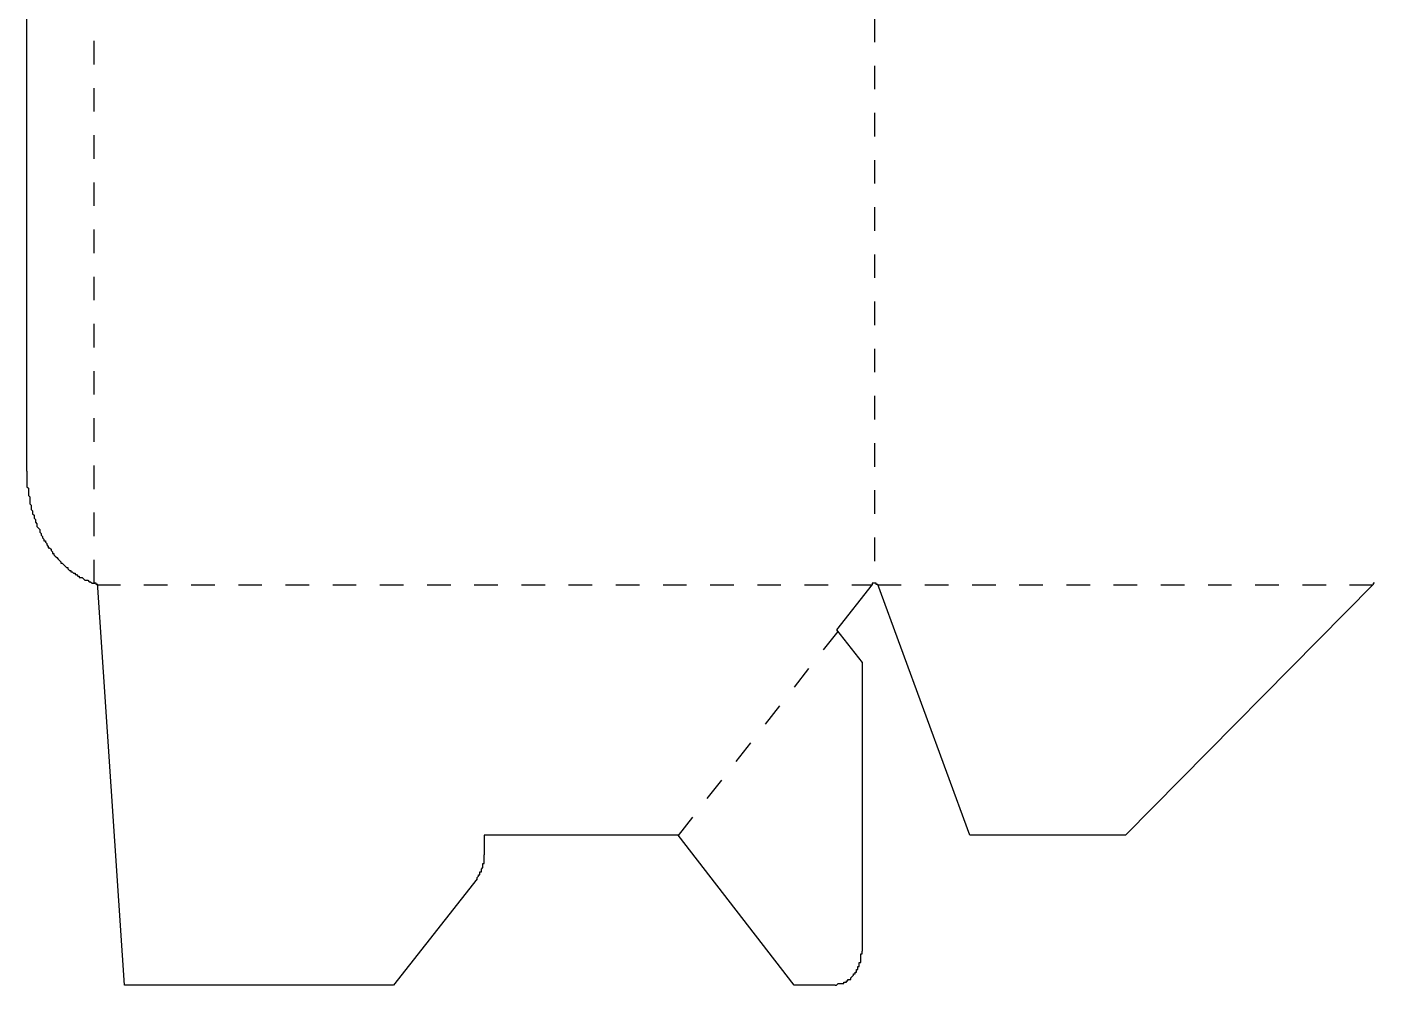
# Model space of a CAD drawing. Extents: x 11 to 1347, y -989 to -14.
# Drawn here: x 11 to 696, y -989 to -502 of the extents above; entities that cross this region are included whole.
import ezdxf

# ---------------------------------------------------------------- set-up
doc = ezdxf.new("R2010")
doc.units = 0
doc.linetypes.add('DASHED', pattern=[24, 12, -12])
doc.layers.add('CREASE', color=5, linetype='DASHED')
doc.layers.add('CUT', color=1, linetype='CONTINUOUS')

msp = doc.modelspace()

# ---------------------------------------------------------------- linework, layer by layer
at = {"layer": 'CREASE'}
for p, q in [((45, -784.92), (45, -331.65)), ((441.85, -329.55), (441.85, -784.92)), ((46.32, -785.62), (440.53, -785.62)), ((443.53, -785.62), (695.28, -785.62)), ((423.16, -809.33), (341.99, -913.18))]:
    msp.add_line(p, q, dxfattribs=at)
at = {"layer": 'CUT'}
for p, q in [((10.8, -727.92), (10.8, -343.44)), ((10.8, -727.92), (10.8, -728.64)), ((10.8, -728.64), (10.8, -729.36)), ((10.8, -729.36), (10.8, -730.08)), ((10.8, -730.08), (10.8, -730.8)), ((10.8, -730.8), (10.8, -731.52)), ((10.8, -731.52), (10.8, -732.96)), ((10.8, -732.96), (10.8, -733.68)), ((10.8, -733.68), (10.8, -734.4)), ((10.8, -734.4), (10.8, -735.12)), ((10.8, -735.12), (10.8, -735.84)), ((10.8, -735.84), (11.52, -736.56)), ((11.52, -736.56), (11.52, -737.28)), ((11.52, -737.28), (11.52, -738)), ((11.52, -738), (11.52, -738.72)), ((11.52, -738.72), (11.52, -739.44)), ((11.52, -739.44), (11.52, -740.16)), ((11.52, -740.16), (12.24, -740.88)), ((12.24, -740.88), (12.24, -741.6)), ((12.24, -741.6), (12.24, -742.32)), ((12.24, -742.32), (12.24, -743.04)), ((12.24, -743.04), (12.24, -744.48)), ((12.24, -744.48), (12.96, -745.2)), ((12.96, -745.2), (12.96, -745.92)), ((12.96, -745.92), (12.96, -746.64)), ((12.96, -746.64), (12.96, -747.36)), ((12.96, -747.36), (13.68, -748.08)), ((13.68, -748.08), (13.68, -748.8)), ((13.68, -748.8), (13.68, -749.52)), ((13.68, -749.52), (14.4, -750.24)), ((14.4, -750.24), (14.4, -750.96)), ((14.4, -750.96), (14.4, -751.68)), ((14.4, -751.68), (15.12, -752.4)), ((15.12, -752.4), (15.12, -753.12)), ((15.12, -753.12), (15.12, -753.84)), ((15.12, -753.84), (15.84, -754.56)), ((15.84, -754.56), (15.84, -755.28)), ((15.84, -755.28), (15.84, -756)), ((15.84, -756), (16.56, -756.72)), ((16.56, -756.72), (16.56, -756.72)), ((16.56, -756.72), (17.28, -757.44)), ((17.28, -757.44), (17.28, -758.16)), ((17.28, -758.16), (17.28, -758.88)), ((17.28, -758.88), (18, -759.6)), ((18, -759.6), (18, -760.32)), ((18, -760.32), (18.72, -761.04)), ((18.72, -761.04), (18.72, -761.76)), ((18.72, -761.76), (19.44, -762.48)), ((19.44, -762.48), (19.44, -763.2)), ((19.44, -763.2), (20.16, -763.2)), ((20.16, -763.2), (20.16, -763.92)), ((20.16, -763.92), (20.88, -764.64)), ((20.88, -764.64), (20.88, -765.36)), ((20.88, -765.36), (21.6, -766.08)), ((21.6, -766.08), (21.6, -766.8)), ((21.6, -766.8), (22.32, -766.8)), ((22.32, -766.8), (23.04, -767.52)), ((23.04, -767.52), (23.04, -768.24)), ((23.04, -768.24), (23.76, -768.96)), ((23.76, -768.96), (23.76, -769.68)), ((23.76, -769.68), (24.48, -769.68)), ((24.48, -769.68), (24.48, -770.4)), ((24.48, -770.4), (25.2, -771.12)), ((25.2, -771.12), (25.92, -771.84)), ((25.92, -771.84), (25.92, -771.84)), ((25.92, -771.84), (26.64, -772.56)), ((26.64, -772.56), (27.36, -773.28)), ((27.36, -773.28), (27.36, -773.28)), ((27.36, -773.28), (28.08, -774)), ((28.08, -774), (28.08, -774.72)), ((28.08, -774.72), (28.8, -774.72)), ((28.8, -774.72), (29.52, -775.44)), ((29.52, -775.44), (30.24, -776.16)), ((30.24, -776.16), (30.24, -776.16)), ((30.24, -776.16), (30.96, -776.88)), ((30.96, -776.88), (31.68, -776.88)), ((31.68, -776.88), (31.68, -777.6)), ((31.68, -777.6), (32.4, -778.32)), ((32.4, -778.32), (33.12, -778.32)), ((33.12, -778.32), (33.12, -779.04)), ((33.12, -779.04), (33.84, -779.04)), ((33.84, -779.04), (34.56, -779.76)), ((34.56, -779.76), (35.28, -779.76)), ((35.28, -779.76), (35.28, -780.48)), ((35.28, -780.48), (36, -780.48)), ((36, -780.48), (36.72, -781.2)), ((36.72, -781.2), (37.44, -781.2)), ((37.44, -781.2), (37.44, -781.92)), ((37.44, -781.92), (38.16, -781.92)), ((38.16, -781.92), (38.88, -781.92)), ((38.88, -781.92), (39.6, -782.64)), ((39.6, -782.64), (39.6, -782.64)), ((39.6, -782.64), (40.32, -783.36)), ((40.32, -783.36), (41.04, -783.36)), ((41.04, -783.36), (41.76, -783.36)), ((41.76, -783.36), (42.48, -784.08)), ((42.48, -784.08), (42.48, -784.08)), ((42.48, -784.08), (43.2, -784.08)), ((43.2, -784.08), (43.92, -784.8)), ((43.92, -784.8), (44.64, -784.8)), ((44.64, -784.8), (45.36, -784.8)), ((45.36, -784.8), (45.36, -784.8)), ((46.08, -784.8), (45.36, -784.8)), ((45.36, -784.8), (45.36, -784.8)), ((45.36, -784.8), (45.36, -784.8)), ((45.36, -784.8), (45.36, -784.8)), ((45.36, -784.8), (45.36, -784.8)), ((45.36, -784.8), (45.36, -784.8)), ((45.36, -784.8), (45.36, -784.8)), ((45.36, -784.8), (45.36, -784.8)), ((45.36, -784.8), (45.36, -784.8)), ((45.36, -784.8), (45.36, -784.8)), ((45.36, -784.8), (45.36, -784.8)), ((45.36, -784.8), (45.36, -784.8)), ((45.36, -784.8), (45.36, -784.8)), ((45.36, -784.8), (45.36, -784.8)), ((45.36, -784.8), (45.36, -784.8)), ((45.36, -784.8), (45.36, -784.8)), ((45.36, -784.8), (45.36, -784.8)), ((45.36, -784.8), (45.36, -784.8)), ((45.36, -784.8), (45.36, -784.8)), ((45.36, -784.8), (45.36, -784.8)), ((45.36, -784.8), (45.36, -784.8)), ((45.36, -784.8), (45.36, -784.8)), ((45.36, -784.8), (45.36, -784.8)), ((45.36, -784.8), (45.36, -784.8)), ((45.36, -784.8), (45.36, -784.8)), ((45.36, -784.8), (45.36, -784.8)), ((45.36, -784.8), (45.36, -784.8)), ((45.36, -784.8), (45.36, -784.8)), ((45.36, -784.8), (45.36, -784.8)), ((45.36, -784.8), (45.36, -784.8)), ((45.36, -784.8), (45.36, -784.8)), ((45.36, -784.8), (45.36, -784.8)), ((45.36, -784.8), (45.36, -784.8)), ((45.36, -784.8), (45.36, -784.8)), ((45.36, -784.8), (45.36, -784.8)), ((45.36, -784.8), (45.36, -784.8)), ((45.36, -784.8), (45.36, -784.8)), ((45.36, -784.8), (45.36, -784.8)), ((45.36, -784.8), (45.36, -784.8)), ((45.36, -784.8), (45.36, -784.8)), ((45.36, -784.8), (45.36, -784.8)), ((45.36, -784.8), (45.36, -784.8)), ((45.36, -784.8), (45.36, -784.8)), ((45.36, -784.8), (45.36, -784.8)), ((45.36, -784.8), (45.36, -784.8)), ((45.36, -784.8), (45.36, -784.8)), ((45.36, -784.8), (45.36, -784.8)), ((45.36, -784.8), (45.36, -784.8)), ((45.36, -784.8), (45.36, -784.8)), ((46.08, -785.52), (46.08, -784.8)), ((46.08, -784.8), (46.08, -784.8)), ((46.08, -784.8), (46.08, -784.8)), ((46.08, -784.8), (46.08, -784.8)), ((46.08, -784.8), (46.08, -784.8)), ((46.08, -784.8), (46.08, -784.8)), ((46.08, -784.8), (46.08, -784.8)), ((46.08, -784.8), (46.08, -784.8)), ((46.08, -784.8), (46.08, -784.8)), ((46.08, -784.8), (46.08, -784.8)), ((46.08, -784.8), (46.08, -784.8)), ((46.08, -784.8), (46.08, -784.8)), ((46.08, -784.8), (46.08, -784.8)), ((46.08, -784.8), (46.08, -784.8)), ((46.08, -784.8), (46.08, -784.8)), ((46.08, -784.8), (46.08, -784.8)), ((46.8, -785.52), (46.08, -785.52)), ((46.08, -785.52), (46.08, -785.52)), ((46.08, -785.52), (46.08, -785.52)), ((46.08, -785.52), (46.08, -785.52)), ((46.08, -785.52), (46.08, -785.52)), ((46.08, -785.52), (46.08, -785.52)), ((46.08, -785.52), (46.08, -785.52)), ((46.08, -785.52), (46.08, -785.52)), ((46.08, -785.52), (46.08, -785.52)), ((46.08, -785.52), (46.08, -785.52)), ((46.08, -785.52), (46.08, -785.52)), ((46.08, -785.52), (46.08, -785.52)), ((46.08, -785.52), (46.08, -785.52)), ((46.08, -785.52), (46.08, -785.52)), ((46.08, -785.52), (46.08, -785.52)), ((46.08, -785.52), (46.08, -785.52)), ((46.08, -785.52), (46.08, -785.52)), ((46.08, -785.52), (46.08, -785.52)), ((46.08, -785.52), (46.08, -785.52)), ((46.08, -785.52), (46.08, -785.52)), ((46.08, -785.52), (46.08, -785.52)), ((46.08, -785.52), (46.08, -785.52)), ((46.08, -785.52), (46.08, -785.52)), ((46.08, -785.52), (46.08, -785.52)), ((46.08, -785.52), (46.08, -785.52)), ((46.08, -785.52), (46.08, -785.52)), ((46.08, -785.52), (46.08, -785.52)), ((46.08, -785.52), (46.08, -785.52)), ((46.08, -785.52), (46.08, -785.52)), ((46.08, -785.52), (46.08, -785.52)), ((46.08, -785.52), (46.08, -785.52)), ((46.08, -785.52), (46.08, -785.52)), ((46.08, -785.52), (46.08, -785.52)), ((46.08, -785.52), (46.08, -785.52)), ((46.08, -785.52), (46.08, -785.52)), ((46.08, -785.52), (46.08, -785.52)), ((46.08, -785.52), (46.08, -785.52)), ((46.08, -785.52), (46.08, -785.52)), ((46.08, -785.52), (46.08, -785.52)), ((46.08, -785.52), (46.08, -785.52)), ((46.08, -785.52), (46.08, -785.52)), ((46.08, -785.52), (46.08, -785.52)), ((46.08, -785.52), (46.08, -785.52)), ((46.08, -785.52), (46.08, -785.52)), ((46.08, -785.52), (46.08, -785.52)), ((46.08, -785.52), (46.08, -785.52)), ((46.08, -785.52), (46.08, -785.52)), ((46.08, -785.52), (46.08, -785.52)), ((46.08, -785.52), (46.08, -785.52)), ((46.08, -785.52), (46.08, -785.52)), ((46.08, -785.52), (46.08, -785.52)), ((46.08, -785.52), (46.08, -785.52)), ((46.08, -785.52), (46.08, -785.52)), ((46.08, -785.52), (46.08, -785.52)), ((46.08, -785.52), (46.08, -785.52)), ((46.08, -785.52), (46.08, -785.52)), ((46.08, -785.52), (46.08, -785.52)), ((46.8, -786.24), (46.8, -785.52)), ((46.8, -785.52), (46.8, -785.52)), ((46.8, -786.96), (46.8, -786.24)), ((46.8, -786.24), (46.8, -786.24)), ((46.8, -786.24), (46.8, -786.24)), ((46.8, -786.24), (46.8, -786.24)), ((46.8, -786.24), (46.8, -786.24)), ((46.8, -786.24), (46.8, -786.24)), ((46.8, -786.24), (46.8, -786.24)), ((46.8, -786.24), (46.8, -786.24)), ((46.8, -786.24), (46.8, -786.24)), ((46.8, -786.24), (46.8, -786.24)), ((46.8, -786.24), (46.8, -786.24)), ((46.8, -786.24), (46.8, -786.24)), ((46.8, -786.24), (46.8, -786.24)), ((46.8, -786.24), (46.8, -786.24)), ((46.8, -786.24), (46.8, -786.24)), ((46.8, -786.24), (46.8, -786.24)), ((46.8, -786.24), (46.8, -786.24)), ((46.8, -786.24), (46.8, -786.24)), ((46.8, -786.24), (46.8, -786.24)), ((46.8, -786.24), (46.8, -786.24)), ((46.8, -786.24), (46.8, -786.24)), ((46.8, -786.24), (46.8, -786.24)), ((46.8, -786.24), (46.8, -786.24)), ((46.8, -786.24), (46.8, -786.24)), ((46.8, -786.24), (46.8, -786.24)), ((46.8, -786.24), (46.8, -786.24)), ((46.8, -786.24), (46.8, -786.24)), ((46.8, -786.24), (46.8, -786.24)), ((46.8, -786.24), (46.8, -786.24)), ((46.8, -786.24), (46.8, -786.24)), ((46.8, -786.24), (46.8, -786.24)), ((46.8, -786.24), (46.8, -786.24)), ((46.8, -786.24), (46.8, -786.24)), ((46.8, -786.24), (46.8, -786.24)), ((46.8, -786.24), (46.8, -786.24)), ((46.8, -786.24), (46.8, -786.24)), ((46.8, -786.24), (46.8, -786.24)), ((46.8, -786.24), (46.8, -786.24)), ((46.8, -786.24), (46.8, -786.24)), ((46.8, -786.24), (46.8, -786.24)), ((46.8, -786.24), (46.8, -786.24)), ((46.8, -786.24), (46.8, -786.24)), ((46.8, -786.24), (46.8, -786.24)), ((46.8, -786.24), (46.8, -786.24)), ((46.8, -786.24), (46.8, -786.24)), ((46.8, -786.24), (46.8, -786.24)), ((46.8, -786.24), (46.8, -786.24)), ((46.8, -786.24), (46.8, -786.24)), ((46.8, -786.24), (46.8, -786.24)), ((46.8, -786.24), (46.8, -786.24)), ((46.8, -786.24), (46.8, -786.24)), ((46.8, -786.24), (46.8, -786.24)), ((46.8, -786.24), (46.8, -786.24)), ((46.8, -786.24), (46.8, -786.24)), ((46.8, -786.24), (46.8, -786.24)), ((46.8, -786.24), (46.8, -786.24)), ((60.48, -989.28), (46.8, -786.96)), ((46.8, -786.96), (46.8, -786.96)), ((46.8, -786.96), (46.8, -786.96)), ((46.8, -786.96), (46.8, -786.96)), ((46.8, -786.96), (46.8, -786.96)), ((46.8, -786.96), (46.8, -786.96)), ((46.8, -786.96), (46.8, -786.96)), ((46.8, -786.96), (46.8, -786.96)), ((46.8, -786.96), (46.8, -786.96)), ((46.8, -786.96), (46.8, -786.96)), ((46.8, -786.96), (46.8, -786.96)), ((46.8, -786.96), (46.8, -786.96)), ((46.8, -786.96), (46.8, -786.96)), ((46.8, -786.96), (46.8, -786.96)), ((46.8, -786.96), (46.8, -786.96)), ((46.8, -786.96), (46.8, -786.96)), ((46.8, -786.96), (46.8, -786.96)), ((46.8, -786.96), (46.8, -786.96)), ((46.8, -786.96), (46.8, -786.96)), ((46.8, -786.96), (46.8, -786.96)), ((46.8, -786.96), (46.8, -786.96)), ((440.64, -785.52), (422.64, -808.56)), ((441.36, -784.8), (440.64, -784.8)), ((440.64, -784.8), (440.64, -784.8)), ((440.64, -784.8), (440.64, -784.8)), ((440.64, -784.8), (440.64, -784.8)), ((440.64, -784.8), (440.64, -784.8)), ((440.64, -784.8), (440.64, -784.8)), ((440.64, -784.8), (440.64, -785.52)), ((440.64, -785.52), (440.64, -785.52)), ((440.64, -785.52), (440.64, -785.52)), ((440.64, -785.52), (440.64, -785.52)), ((440.64, -785.52), (440.64, -785.52)), ((440.64, -785.52), (440.64, -785.52)), ((440.64, -785.52), (440.64, -785.52)), ((440.64, -785.52), (440.64, -785.52)), ((440.64, -785.52), (440.64, -785.52)), ((440.64, -785.52), (440.64, -785.52)), ((440.64, -785.52), (440.64, -785.52)), ((440.64, -785.52), (440.64, -785.52)), ((440.64, -785.52), (440.64, -785.52)), ((440.64, -785.52), (440.64, -785.52)), ((440.64, -785.52), (440.64, -785.52)), ((440.64, -785.52), (440.64, -785.52)), ((440.64, -785.52), (440.64, -785.52)), ((440.64, -785.52), (440.64, -785.52)), ((440.64, -785.52), (440.64, -785.52)), ((440.64, -785.52), (440.64, -785.52)), ((440.64, -785.52), (440.64, -785.52)), ((440.64, -785.52), (440.64, -785.52)), ((440.64, -785.52), (440.64, -785.52)), ((440.64, -785.52), (440.64, -785.52)), ((440.64, -785.52), (440.64, -785.52)), ((440.64, -785.52), (440.64, -785.52)), ((440.64, -785.52), (440.64, -785.52)), ((440.64, -785.52), (440.64, -785.52)), ((440.64, -785.52), (440.64, -785.52)), ((440.64, -785.52), (440.64, -785.52)), ((440.64, -785.52), (440.64, -785.52)), ((440.64, -785.52), (440.64, -785.52)), ((440.64, -785.52), (440.64, -785.52)), ((440.64, -785.52), (440.64, -785.52)), ((440.64, -785.52), (440.64, -785.52)), ((440.64, -785.52), (440.64, -785.52)), ((442.08, -784.8), (441.36, -784.8)), ((441.36, -784.8), (441.36, -784.8)), ((441.36, -784.8), (441.36, -784.8)), ((441.36, -784.8), (441.36, -784.8)), ((441.36, -784.8), (441.36, -784.8)), ((441.36, -784.8), (441.36, -784.8)), ((441.36, -784.8), (441.36, -784.8)), ((441.36, -784.8), (441.36, -784.8)), ((441.36, -784.8), (441.36, -784.8)), ((441.36, -784.8), (441.36, -784.8)), ((441.36, -784.8), (441.36, -784.8)), ((441.36, -784.8), (441.36, -784.8)), ((441.36, -784.8), (441.36, -784.8)), ((441.36, -784.8), (441.36, -784.8)), ((441.36, -784.8), (441.36, -784.8)), ((441.36, -784.8), (441.36, -784.8)), ((441.36, -784.8), (441.36, -784.8)), ((441.36, -784.8), (441.36, -784.8)), ((441.36, -784.8), (441.36, -784.8)), ((441.36, -784.8), (441.36, -784.8)), ((441.36, -784.8), (441.36, -784.8)), ((441.36, -784.8), (441.36, -784.8)), ((441.36, -784.8), (441.36, -784.8)), ((441.36, -784.8), (441.36, -784.8)), ((441.36, -784.8), (441.36, -784.8)), ((441.36, -784.8), (441.36, -784.8)), ((441.36, -784.8), (441.36, -784.8)), ((441.36, -784.8), (441.36, -784.8)), ((441.36, -784.8), (441.36, -784.8)), ((441.36, -784.8), (441.36, -784.8)), ((441.36, -784.8), (441.36, -784.8)), ((441.36, -784.8), (441.36, -784.8)), ((441.36, -784.8), (441.36, -784.8)), ((441.36, -784.8), (441.36, -784.8)), ((441.36, -784.8), (441.36, -784.8)), ((441.36, -784.8), (441.36, -784.8)), ((441.36, -784.8), (441.36, -784.8)), ((441.36, -784.8), (441.36, -784.8)), ((441.36, -784.8), (441.36, -784.8)), ((441.36, -784.8), (441.36, -784.8)), ((441.36, -784.8), (441.36, -784.8)), ((441.36, -784.8), (441.36, -784.8)), ((441.36, -784.8), (441.36, -784.8)), ((441.36, -784.8), (441.36, -784.8)), ((441.36, -784.8), (441.36, -784.8)), ((441.36, -784.8), (441.36, -784.8)), ((441.36, -784.8), (441.36, -784.8)), ((441.36, -784.8), (441.36, -784.8)), ((441.36, -784.8), (441.36, -784.8)), ((441.36, -784.8), (441.36, -784.8)), ((442.8, -784.8), (442.08, -784.8)), ((442.08, -784.8), (442.08, -784.8)), ((442.08, -784.8), (442.08, -784.8)), ((442.08, -784.8), (442.08, -784.8)), ((442.08, -784.8), (442.08, -784.8)), ((442.08, -784.8), (442.08, -784.8)), ((442.08, -784.8), (442.08, -784.8)), ((442.08, -784.8), (442.08, -784.8)), ((442.08, -784.8), (442.08, -784.8)), ((442.08, -784.8), (442.08, -784.8)), ((442.08, -784.8), (442.08, -784.8)), ((442.08, -784.8), (442.08, -784.8)), ((442.08, -784.8), (442.08, -784.8)), ((442.08, -784.8), (442.08, -784.8)), ((442.08, -784.8), (442.08, -784.8)), ((442.08, -784.8), (442.08, -784.8)), ((442.08, -784.8), (442.08, -784.8)), ((442.08, -784.8), (442.08, -784.8)), ((442.08, -784.8), (442.08, -784.8)), ((442.08, -784.8), (442.08, -784.8)), ((442.08, -784.8), (442.08, -784.8)), ((442.08, -784.8), (442.08, -784.8)), ((442.08, -784.8), (442.08, -784.8)), ((442.08, -784.8), (442.08, -784.8)), ((442.08, -784.8), (442.08, -784.8)), ((442.08, -784.8), (442.08, -784.8)), ((442.08, -784.8), (442.08, -784.8)), ((442.08, -784.8), (442.08, -784.8)), ((442.08, -784.8), (442.08, -784.8)), ((442.08, -784.8), (442.08, -784.8)), ((442.08, -784.8), (442.08, -784.8)), ((442.08, -784.8), (442.08, -784.8)), ((442.08, -784.8), (442.08, -784.8)), ((442.08, -784.8), (442.08, -784.8)), ((442.08, -784.8), (442.08, -784.8)), ((442.08, -784.8), (442.08, -784.8)), ((442.08, -784.8), (442.08, -784.8)), ((442.08, -784.8), (442.08, -784.8)), ((442.08, -784.8), (442.08, -784.8)), ((442.8, -785.52), (442.8, -784.8)), ((442.8, -784.8), (442.8, -784.8)), ((442.8, -784.8), (442.8, -784.8)), ((442.8, -784.8), (442.8, -784.8)), ((442.8, -784.8), (442.8, -784.8)), ((442.8, -784.8), (442.8, -784.8)), ((442.8, -784.8), (442.8, -784.8)), ((442.8, -784.8), (442.8, -784.8)), ((442.8, -784.8), (442.8, -784.8)), ((442.8, -784.8), (442.8, -784.8)), ((442.8, -784.8), (442.8, -784.8)), ((442.8, -784.8), (442.8, -784.8)), ((442.8, -784.8), (442.8, -784.8)), ((442.8, -784.8), (442.8, -784.8)), ((442.8, -784.8), (442.8, -784.8)), ((442.8, -784.8), (442.8, -784.8)), ((442.8, -784.8), (442.8, -784.8)), ((442.8, -784.8), (442.8, -784.8)), ((442.8, -784.8), (442.8, -784.8)), ((442.8, -784.8), (442.8, -784.8)), ((442.8, -784.8), (442.8, -784.8)), ((442.8, -784.8), (442.8, -784.8)), ((442.8, -784.8), (442.8, -784.8)), ((442.8, -784.8), (442.8, -784.8)), ((442.8, -784.8), (442.8, -784.8)), ((442.8, -784.8), (442.8, -784.8)), ((442.8, -784.8), (442.8, -784.8)), ((442.8, -784.8), (442.8, -784.8)), ((442.8, -784.8), (442.8, -784.8)), ((442.8, -784.8), (442.8, -784.8)), ((442.8, -784.8), (442.8, -784.8)), ((442.8, -784.8), (442.8, -784.8)), ((442.8, -784.8), (442.8, -784.8)), ((442.8, -784.8), (442.8, -784.8)), ((443.52, -785.52), (442.8, -785.52)), ((442.8, -785.52), (442.8, -785.52)), ((442.8, -785.52), (442.8, -785.52)), ((442.8, -785.52), (442.8, -785.52)), ((442.8, -785.52), (442.8, -785.52)), ((442.8, -785.52), (442.8, -785.52)), ((442.8, -785.52), (442.8, -785.52)), ((442.8, -785.52), (442.8, -785.52)), ((490.32, -912.96), (443.52, -785.52)), ((443.52, -785.52), (443.52, -785.52)), ((443.52, -785.52), (443.52, -785.52)), ((443.52, -785.52), (443.52, -785.52)), ((443.52, -785.52), (443.52, -785.52)), ((443.52, -785.52), (443.52, -785.52)), ((443.52, -785.52), (443.52, -785.52)), ((443.52, -785.52), (443.52, -785.52)), ((443.52, -785.52), (443.52, -785.52)), ((443.52, -785.52), (443.52, -785.52)), ((443.52, -785.52), (443.52, -785.52)), ((443.52, -785.52), (443.52, -785.52)), ((443.52, -785.52), (443.52, -785.52)), ((443.52, -785.52), (443.52, -785.52)), ((443.52, -785.52), (443.52, -785.52)), ((443.52, -785.52), (443.52, -785.52)), ((443.52, -785.52), (443.52, -785.52)), ((443.52, -785.52), (443.52, -785.52)), ((443.52, -785.52), (443.52, -785.52)), ((443.52, -785.52), (443.52, -785.52)), ((443.52, -785.52), (443.52, -785.52)), ((443.52, -785.52), (443.52, -785.52)), ((443.52, -785.52), (443.52, -785.52)), ((443.52, -785.52), (443.52, -785.52)), ((443.52, -785.52), (443.52, -785.52)), ((443.52, -785.52), (443.52, -785.52)), ((443.52, -785.52), (443.52, -785.52)), ((443.52, -785.52), (443.52, -785.52)), ((695.52, -785.52), (569.52, -912.96)), ((696.24, -784.8), (695.52, -784.8)), ((695.52, -784.8), (695.52, -784.8)), ((695.52, -784.8), (695.52, -784.8)), ((695.52, -784.8), (695.52, -784.8)), ((695.52, -784.8), (695.52, -784.8)), ((695.52, -784.8), (695.52, -784.8)), ((695.52, -784.8), (695.52, -785.52)), ((695.52, -785.52), (695.52, -785.52)), ((695.52, -785.52), (695.52, -785.52)), ((695.52, -785.52), (695.52, -785.52)), ((695.52, -785.52), (695.52, -785.52)), ((695.52, -785.52), (695.52, -785.52)), ((695.52, -785.52), (695.52, -785.52)), ((695.52, -785.52), (695.52, -785.52)), ((695.52, -785.52), (695.52, -785.52)), ((695.52, -785.52), (695.52, -785.52)), ((695.52, -785.52), (695.52, -785.52)), ((695.52, -785.52), (695.52, -785.52)), ((695.52, -785.52), (695.52, -785.52)), ((695.52, -785.52), (695.52, -785.52)), ((695.52, -785.52), (695.52, -785.52)), ((695.52, -785.52), (695.52, -785.52)), ((695.52, -785.52), (695.52, -785.52)), ((695.52, -785.52), (695.52, -785.52)), ((695.52, -785.52), (695.52, -785.52)), ((695.52, -785.52), (695.52, -785.52)), ((695.52, -785.52), (695.52, -785.52)), ((695.52, -785.52), (695.52, -785.52)), ((695.52, -785.52), (695.52, -785.52)), ((695.52, -785.52), (695.52, -785.52)), ((695.52, -785.52), (695.52, -785.52)), ((695.52, -785.52), (695.52, -785.52)), ((695.52, -785.52), (695.52, -785.52)), ((695.52, -785.52), (695.52, -785.52)), ((695.52, -785.52), (695.52, -785.52)), ((695.52, -785.52), (695.52, -785.52)), ((695.52, -785.52), (695.52, -785.52)), ((695.52, -785.52), (695.52, -785.52)), ((695.52, -785.52), (695.52, -785.52)), ((695.52, -785.52), (695.52, -785.52)), ((695.52, -785.52), (695.52, -785.52)), ((695.52, -785.52), (695.52, -785.52)), ((422.64, -808.56), (435.6, -825.12)), ((435.6, -825.12), (435.6, -972)), ((342, -912.96), (243.36, -912.96)), ((243.36, -912.96), (243.36, -923.04)), ((401.04, -989.28), (342, -912.96)), ((569.52, -912.96), (490.32, -912.96)), ((243.36, -923.76), (243.36, -923.04)), ((243.36, -923.04), (243.36, -923.04)), ((243.36, -923.04), (243.36, -923.04)), ((243.36, -924.48), (243.36, -923.76)), ((243.36, -923.76), (243.36, -923.76)), ((243.36, -923.76), (243.36, -923.76)), ((243.36, -923.76), (243.36, -923.76)), ((243.36, -923.76), (243.36, -923.76)), ((243.36, -923.76), (243.36, -923.76)), ((243.36, -925.2), (243.36, -924.48)), ((243.36, -924.48), (243.36, -924.48)), ((243.36, -924.48), (243.36, -924.48)), ((243.36, -924.48), (243.36, -924.48)), ((243.36, -924.48), (243.36, -924.48)), ((241.2, -932.4), (241.2, -931.68)), ((241.2, -931.68), (241.2, -931.68)), ((241.2, -931.68), (241.2, -931.68)), ((241.2, -931.68), (241.92, -931.68)), ((241.92, -930.24), (242.64, -929.52)), ((241.92, -930.96), (241.92, -930.24)), ((241.92, -930.24), (241.92, -930.24)), ((241.92, -930.24), (241.92, -930.24)), ((241.92, -930.24), (241.92, -930.24)), ((241.92, -930.24), (241.92, -930.24)), ((241.92, -930.24), (241.92, -930.24)), ((241.92, -931.68), (241.92, -930.96)), ((241.92, -930.96), (241.92, -930.96)), ((241.92, -930.96), (241.92, -930.96)), ((241.92, -930.96), (241.92, -930.96)), ((241.92, -930.96), (241.92, -930.96)), ((241.92, -930.96), (241.92, -930.96)), ((241.92, -931.68), (241.92, -931.68)), ((241.92, -931.68), (241.92, -931.68)), ((242.64, -928.08), (242.64, -927.36)), ((242.64, -927.36), (242.64, -927.36)), ((242.64, -927.36), (242.64, -927.36)), ((242.64, -927.36), (243.36, -927.36)), ((242.64, -928.8), (242.64, -928.08)), ((242.64, -928.08), (242.64, -928.08)), ((242.64, -928.08), (242.64, -928.08)), ((242.64, -928.08), (242.64, -928.08)), ((242.64, -928.08), (242.64, -928.08)), ((242.64, -928.08), (242.64, -928.08)), ((242.64, -929.52), (242.64, -928.8)), ((242.64, -928.8), (242.64, -928.8)), ((242.64, -928.8), (242.64, -928.8)), ((242.64, -928.8), (242.64, -928.8)), ((242.64, -928.8), (242.64, -928.8)), ((242.64, -928.8), (242.64, -928.8)), ((242.64, -929.52), (242.64, -929.52)), ((242.64, -929.52), (242.64, -929.52)), ((242.64, -929.52), (242.64, -929.52)), ((242.64, -929.52), (242.64, -929.52)), ((242.64, -929.52), (242.64, -929.52)), ((243.36, -925.92), (243.36, -925.2)), ((243.36, -925.2), (243.36, -925.2)), ((243.36, -925.2), (243.36, -925.2)), ((243.36, -925.2), (243.36, -925.2)), ((243.36, -925.2), (243.36, -925.2)), ((243.36, -925.2), (243.36, -925.2)), ((243.36, -926.64), (243.36, -925.92)), ((243.36, -925.92), (243.36, -925.92)), ((243.36, -925.92), (243.36, -925.92)), ((243.36, -925.92), (243.36, -925.92)), ((243.36, -925.92), (243.36, -925.92)), ((243.36, -927.36), (243.36, -926.64)), ((243.36, -926.64), (243.36, -926.64)), ((243.36, -926.64), (243.36, -926.64)), ((243.36, -926.64), (243.36, -926.64)), ((243.36, -926.64), (243.36, -926.64)), ((243.36, -926.64), (243.36, -926.64)), ((243.36, -927.36), (243.36, -927.36)), ((239.76, -935.28), (197.28, -989.28)), ((239.76, -934.56), (240.48, -933.84)), ((239.76, -935.28), (239.76, -934.56)), ((239.76, -934.56), (239.76, -934.56)), ((239.76, -934.56), (239.76, -934.56)), ((239.76, -934.56), (239.76, -934.56)), ((239.76, -934.56), (239.76, -934.56)), ((239.76, -934.56), (239.76, -934.56)), ((239.76, -934.56), (239.76, -934.56)), ((240.48, -933.84), (240.48, -933.12)), ((240.48, -933.12), (240.48, -933.12)), ((240.48, -933.12), (240.48, -933.12)), ((240.48, -933.12), (240.48, -933.12)), ((240.48, -933.12), (241.2, -933.12)), ((240.48, -933.84), (240.48, -933.84)), ((240.48, -933.84), (240.48, -933.84)), ((240.48, -933.84), (240.48, -933.84)), ((240.48, -933.84), (240.48, -933.84)), ((240.48, -933.84), (240.48, -933.84)), ((240.48, -933.84), (240.48, -933.84)), ((241.2, -933.12), (241.2, -932.4)), ((241.2, -932.4), (241.2, -932.4)), ((241.2, -932.4), (241.2, -932.4)), ((241.2, -932.4), (241.2, -932.4)), ((241.2, -932.4), (241.2, -932.4)), ((241.2, -932.4), (241.2, -932.4)), ((241.2, -932.4), (241.2, -932.4)), ((241.2, -933.12), (241.2, -933.12)), ((241.2, -933.12), (241.2, -933.12)), ((435.6, -972.72), (435.6, -972)), ((435.6, -973.44), (435.6, -972.72)), ((435.6, -972.72), (435.6, -972.72)), ((435.6, -972.72), (435.6, -972.72)), ((434.16, -978.48), (434.16, -977.76)), ((434.16, -977.76), (434.16, -977.76)), ((434.16, -977.76), (434.88, -977.76)), ((434.16, -979.2), (434.16, -978.48)), ((434.16, -978.48), (434.16, -978.48)), ((434.16, -978.48), (434.16, -978.48)), ((434.16, -979.92), (434.16, -979.2)), ((434.16, -979.2), (434.16, -979.2)), ((434.16, -979.2), (434.16, -979.2)), ((434.88, -974.16), (434.88, -973.44)), ((434.88, -973.44), (434.88, -973.44)), ((434.88, -973.44), (435.6, -973.44)), ((434.88, -974.88), (434.88, -974.16)), ((434.88, -974.16), (434.88, -974.16)), ((434.88, -974.16), (434.88, -974.16)), ((434.88, -975.6), (434.88, -974.88)), ((434.88, -974.88), (434.88, -974.88)), ((434.88, -976.32), (434.88, -975.6)), ((434.88, -975.6), (434.88, -975.6)), ((434.88, -975.6), (434.88, -975.6)), ((434.88, -977.04), (434.88, -976.32)), ((434.88, -976.32), (434.88, -976.32)), ((434.88, -976.32), (434.88, -976.32)), ((434.88, -977.76), (434.88, -977.04)), ((434.88, -977.04), (434.88, -977.04)), ((434.88, -977.04), (434.88, -977.04)), ((428.4, -987.12), (428.4, -986.4)), ((428.4, -986.4), (429.12, -986.4)), ((429.12, -986.4), (429.12, -986.4)), ((429.12, -986.4), (429.12, -986.4)), ((429.12, -986.4), (429.12, -986.4)), ((429.12, -986.4), (429.84, -986.4)), ((429.84, -985.68), (430.56, -984.96)), ((429.84, -986.4), (429.84, -985.68)), ((429.84, -985.68), (429.84, -985.68)), ((429.84, -985.68), (429.84, -985.68)), ((429.84, -985.68), (429.84, -985.68)), ((430.56, -984.96), (431.28, -984.24)), ((430.56, -984.96), (430.56, -984.96)), ((430.56, -984.96), (430.56, -984.96)), ((430.56, -984.96), (430.56, -984.96)), ((431.28, -984.24), (431.28, -983.52)), ((431.28, -983.52), (432, -983.52)), ((431.28, -984.24), (431.28, -984.24)), ((431.28, -984.24), (431.28, -984.24)), ((431.28, -984.24), (431.28, -984.24)), ((432, -983.52), (432, -982.8)), ((432, -982.8), (432, -982.8)), ((432, -982.8), (432.72, -982.8)), ((432, -983.52), (432, -983.52)), ((432, -983.52), (432, -983.52)), ((432.72, -982.08), (432.72, -981.36)), ((432.72, -981.36), (433.44, -981.36)), ((432.72, -982.8), (432.72, -982.08)), ((432.72, -982.08), (432.72, -982.08)), ((432.72, -982.08), (432.72, -982.08)), ((432.72, -982.08), (432.72, -982.08)), ((433.44, -980.64), (433.44, -979.92)), ((433.44, -979.92), (433.44, -979.92)), ((433.44, -979.92), (434.16, -979.92)), ((433.44, -981.36), (433.44, -980.64)), ((433.44, -980.64), (433.44, -980.64)), ((433.44, -980.64), (433.44, -980.64)), ((433.44, -981.36), (433.44, -981.36)), ((197.28, -989.28), (60.48, -989.28)), ((421.92, -989.28), (401.04, -989.28)), ((421.92, -989.28), (422.64, -989.28)), ((422.64, -989.28), (423.36, -988.56)), ((422.64, -989.28), (422.64, -989.28)), ((422.64, -989.28), (422.64, -989.28)), ((422.64, -989.28), (422.64, -989.28)), ((423.36, -988.56), (423.36, -988.56)), ((423.36, -988.56), (423.36, -988.56)), ((423.36, -988.56), (424.08, -988.56)), ((424.08, -988.56), (424.08, -988.56)), ((424.08, -988.56), (424.08, -988.56)), ((424.08, -988.56), (424.08, -988.56)), ((424.08, -988.56), (424.8, -988.56)), ((424.8, -988.56), (424.8, -988.56)), ((424.8, -988.56), (424.8, -988.56)), ((424.8, -988.56), (425.52, -988.56)), ((425.52, -988.56), (425.52, -988.56)), ((425.52, -988.56), (425.52, -988.56)), ((425.52, -988.56), (425.52, -988.56)), ((425.52, -988.56), (426.24, -988.56)), ((426.24, -988.56), (426.24, -987.84)), ((426.24, -987.84), (426.24, -987.84)), ((426.24, -987.84), (426.24, -987.84)), ((426.24, -987.84), (426.96, -987.84)), ((426.96, -987.84), (426.96, -987.84)), ((426.96, -987.84), (426.96, -987.84)), ((426.96, -987.84), (427.68, -987.84)), ((427.68, -987.84), (427.68, -987.12)), ((427.68, -987.12), (427.68, -987.12)), ((427.68, -987.12), (427.68, -987.12)), ((427.68, -987.12), (428.4, -987.12)), ((428.4, -987.12), (428.4, -987.12)), ((428.4, -987.12), (428.4, -987.12))]:
    msp.add_line(p, q, dxfattribs=at)

doc.saveas('drawing.dxf')
